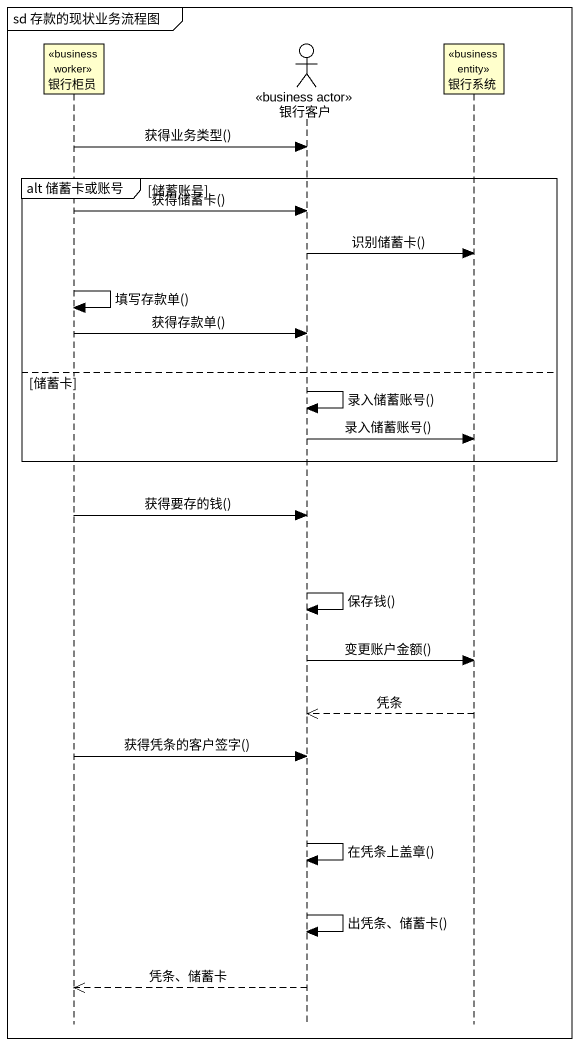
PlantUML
@startuml
mainframe sd 存款的现状业务流程图
hide footbox
participant 银行柜员 <<business worker>>
actor 银行客户 <<business actor>>
participant 银行系统 <<business entity>>

银行柜员 -> 银行客户 : 获得业务类型()
group alt 储蓄卡或账号 [储蓄账号]
  银行柜员 -> 银行客户 : 获得储蓄卡()
  银行客户 -> 银行系统 : 识别储蓄卡()
  银行柜员 -> 银行柜员 : 填写存款单()
  银行柜员 -> 银行客户 : 获得存款单()
else 储蓄卡
  银行客户 -> 银行客户 : 录入储蓄账号()
  银行客户 -> 银行系统 : 录入储蓄账号()
end
银行柜员 -> 银行客户 : 获得要存的钱()
银行客户 -> 银行客户 : 保存钱()
银行客户 -> 银行系统 : 变更账户金额()
银行系统 -->> 银行客户 : 凭条
银行柜员 -> 银行客户 : 获得凭条的客户签字()
银行客户 -> 银行客户 : 在凭条上盖章()
银行客户 -> 银行客户 : 出凭条、储蓄卡()
银行客户 -->> 银行柜员 : 凭条、储蓄卡
@enduml
